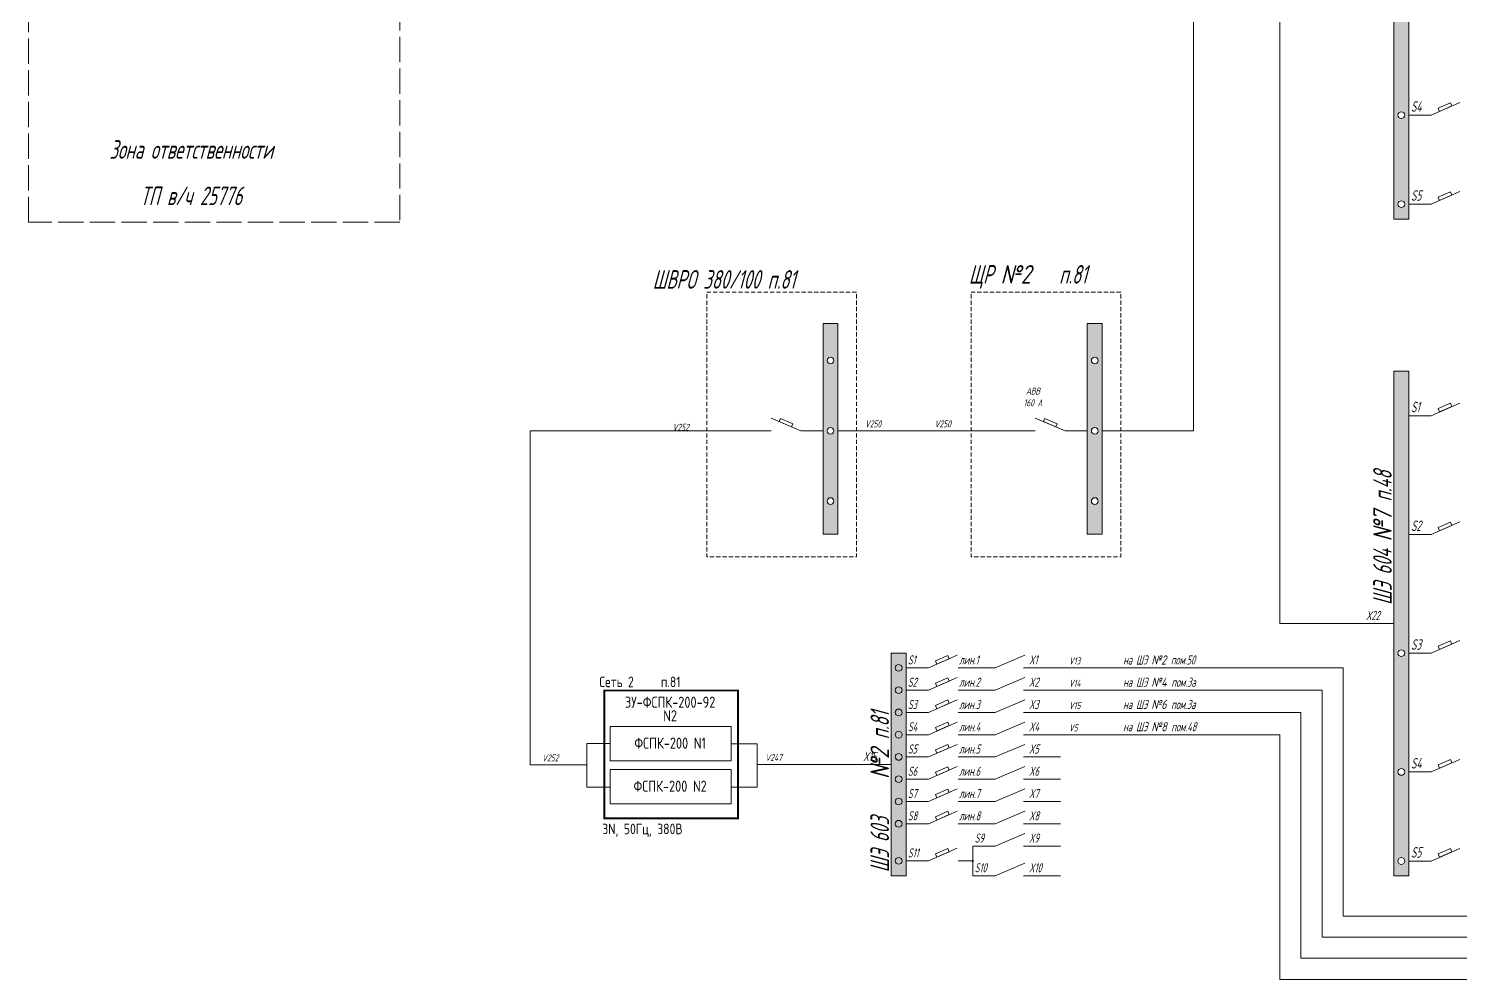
# Paper-space layout '83т362' of a CAD drawing. Extents: x 29 to 602, y 6 to 409.
# Drawn here: x 29.1 to 232.7, y 11.5 to 146.8 of the extents above; entities that cross this region are included whole.
import ezdxf
from ezdxf.enums import TextEntityAlignment as Align

# ---------------------------------------------------------------- set-up
doc = ezdxf.new("R2010")
doc.units = 0
doc.header["$LTSCALE"] = 0.3
doc.linetypes.add('ACAD_ISO02W100', pattern=[15, 12, -3])
doc.linetypes.add('JIS_02_2.0', pattern=[3, 2, -1])
doc.layers.get('0').update_dxf_attribs({"linetype": 'CONTINUOUS', "lineweight": 15})
doc.layers.add('Text', color=242, linetype='CONTINUOUS', lineweight=15)
doc.styles.get("Standard").update_dxf_attribs({"font": 'isocpeur.ttf', "width": 0.8, "oblique": 15})
doc.styles.add('Аннотативный', font='arial.ttf')

psp = doc.layouts.new('83т362')

# ---------------------------------------------------------------- hatches: boundary and pattern name
h = psp.add_hatch(color=256)
h.paths.add_polyline_path([(223.2488937003696, 191.4964994524332), (225.3608937003695, 191.4964994524332), (225.3608937003695, 119.6884985390599), (223.2488937003696, 119.6884994524331)])
edge = h.paths.add_edge_path(flags=16)
edge.add_arc((224.3048937003695, 151.3684976163745), 0.4777773656132356, 0, 360)
edge = h.paths.add_edge_path(flags=16)
edge.add_arc((224.3048937003695, 134.4724976163745), 0.4777773656132356, 0, 360)
edge = h.paths.add_edge_path(flags=16)
edge.add_arc((224.3048937003695, 121.8004968302155), 0.4777773656132356, 0, 360)
h = psp.add_hatch(color=256)
h.paths.add_polyline_path([(223.2488932814623, 98.04049707687606), (225.3608932814622, 98.04049707687606), (225.3608932814622, 26.23249616350285), (223.2488932814623, 26.23249707687601)])
edge = h.paths.add_edge_path(flags=16)
edge.add_arc((224.3048932814623, 57.91249524081738), 0.4777773656132356, 0, 360)
edge = h.paths.add_edge_path(flags=16)
edge.add_arc((224.3048932814623, 41.01649524081736), 0.4777773656132356, 0, 360)
edge = h.paths.add_edge_path(flags=16)
edge.add_arc((224.3048932814623, 28.34449445465842), 0.4777773656132356, 0, 360)
h = psp.add_hatch(color=256)
h.paths.add_polyline_path([(153.8609387483664, 57.93488453454327), (151.7489387483664, 57.93488453454327), (151.7489387483664, 26.25488453454332), (153.8609387483664, 26.25488453454332)])
edge = h.paths.add_edge_path(flags=16)
edge.add_arc((152.8049387483664, 36.81488453454328), 0.4777773656132195, -1.272221872585407e-14, 360)
edge = h.paths.add_edge_path(flags=16)
edge.add_arc((152.8049387483664, 39.98288453454335), 0.4777773656132195, -1.272221872585407e-14, 360)
edge = h.paths.add_edge_path(flags=16)
edge.add_arc((152.8049387483664, 33.64688453454335), 0.4777773656132195, -1.272221872585407e-14, 360)
edge = h.paths.add_edge_path(flags=16)
edge.add_arc((152.8049387483664, 43.15088453454334), 0.4777773656132195, -1.272221872585407e-14, 360)
edge = h.paths.add_edge_path(flags=16)
edge.add_arc((152.8049387483664, 46.31888453454327), 0.4777773656132195, -1.272221872585407e-14, 360)
edge = h.paths.add_edge_path(flags=16)
edge.add_arc((152.8049387483664, 28.36688453454334), 0.4777773656132195, -1.272221872585407e-14, 360)
edge = h.paths.add_edge_path(flags=16)
edge.add_arc((152.8049387483664, 49.48688453454334), 0.4777773656132195, -1.272221872585407e-14, 360)
edge = h.paths.add_edge_path(flags=16)
edge.add_arc((152.8049387483664, 52.65488453454333), 0.4777773656132195, -1.272221872585407e-14, 360)
edge = h.paths.add_edge_path(flags=16)
edge.add_arc((152.8049387483664, 55.82288453454332), 0.4777773656132195, -1.272221872585407e-14, 360)
h = psp.add_hatch(color=256)
edge = h.paths.add_edge_path()
edge.add_arc((108.4513703007025, 42.0275674474696), 0.528, -1.272221872585407e-14, 360)
h = psp.add_hatch(color=256)
edge = h.paths.add_edge_path()
edge.add_arc((132.6678404881424, 42.02756531204215), 0.528, -1.272221872585407e-14, 360)
h = psp.add_hatch(color=256)
edge = h.paths.add_edge_path()
edge.add_arc((163.3649387483664, 28.3668819123334), 0.08448, 0, 360)
at = {"layer": 'Text'}
h = psp.add_hatch(color=7, dxfattribs=at)
h.paths.add_polyline_path([(144.1696978140691, 104.8347753894279), (142.0576978140691, 104.8347753894279), (142.0576978140693, 74.83477538942785), (144.1696978140691, 74.83477538942785)])
h.paths.add_polyline_path([(143.591474946875, 99.55477538942787, -1), (142.6359202156485, 99.55477538942787, -1)], flags=16)
h.paths.add_polyline_path([(143.591474946875, 89.55477538942787, -1), (142.6359202156485, 89.55477538942787, -1)], flags=16)
h.paths.add_polyline_path([(143.591474946875, 79.55477538942787, -1), (142.6359202156485, 79.55477538942787, -1)], flags=16)
h = psp.add_hatch(color=7, dxfattribs=at)
h.paths.add_polyline_path([(181.7483711599195, 104.8347752141903), (179.6363711599196, 104.8347752141903), (179.6363711599197, 74.83477521419027), (181.7483711599195, 74.83477521419027)])
h.paths.add_polyline_path([(181.1701482927255, 99.5547752141903, -1), (180.214593561499, 99.5547752141903, -1)], flags=16)
h.paths.add_polyline_path([(181.1701482927255, 89.5547752141903, -1), (180.214593561499, 89.5547752141903, -1)], flags=16)
h.paths.add_polyline_path([(181.1701482927255, 79.5547752141903, -1), (180.214593561499, 79.5547752141903, -1)], flags=16)

# ---------------------------------------------------------------- linework, layer by layer
for p, q in [((228.5288937415143, 134.4724976163745), (225.3608937415142, 134.4724976163745)), ((228.5288846854077, 121.8004968302155), (225.3608846854077, 121.8004968302155)), ((228.5288932814622, 91.70449921553818), (225.3608932814622, 91.70449921553818)), ((142.0576998808222, 89.55477538942787), (138.8897014566514, 89.55477538942787)), ((179.6363729938653, 89.5547752141903), (176.4683745696946, 89.5547752141903)), ((228.5288932814622, 74.80849921553816), (225.3608932814622, 74.80849921553816)), ((223.2488932814623, 62.13649707687608), (219.0248932814623, 62.13649707687608)), ((228.5288933226069, 57.91249524081738), (225.3608933226069, 57.91249524081738)), ((157.0289387483664, 55.82288453454332), (153.8609387483664, 55.82288453454332)), ((161.2529387483664, 55.82288453454332), (166.5329387483664, 55.82288453454332)), ((170.5419598844938, 55.82288453454332), (175.8219598844938, 55.82288453454332)), ((175.8219598844938, 55.82288453454332), (184.4849381540238, 55.82288453454332)), ((184.4849381540238, 55.82288453454332), (195.0449381540238, 55.82288453454332)), ((157.0289297334046, 52.65488191232569), (153.8609297334046, 52.65488191232569)), ((161.2529387483664, 52.65488191233332), (166.5329387483664, 52.65488191233332)), ((170.5419508695397, 52.65488191233332), (175.8219508695397, 52.65488191233332)), ((175.8219508695397, 52.65488191233332), (184.4849291390697, 52.65488191233332)), ((184.484928670712, 52.6548819084379), (195.044928670712, 52.65488190843783)), ((157.0289297334046, 49.4868819123257), (153.8609297334046, 49.4868819123257)), ((161.2529387483664, 49.48688191233339), (166.5329387483664, 49.48688191233339)), ((170.5419508695397, 49.48688191233339), (175.8219508695397, 49.48688191233339)), ((175.8219508695397, 49.48688191233339), (184.4849291390697, 49.48688191233339)), ((184.484928670712, 49.48688190843784), (195.044928670712, 49.48688190843784)), ((111.7729614812834, 47.48104767655398), (128.9797555574128, 47.48104767655398)), ((111.7729614812834, 42.61310624218105), (111.7729614812834, 47.48104767655398)), ((128.9797555574128, 47.48104767655398), (128.9797555574128, 42.61310624218105)), ((111.7729614812834, 45.04707695937133), (108.4513703007025, 45.04707695937133)), ((108.4513703007025, 45.04707695937133), (108.4513703007025, 38.86119637760594)), ((132.6678404881423, 44.99913119902097), (128.9797555574128, 44.99913119902097)), ((132.6678404881423, 42.02756531204215), (132.6678404881423, 44.99913119902097)), ((157.0289297334046, 46.31888191232564), (153.8609297334046, 46.31888191232564)), ((161.2529387483664, 46.31888191233339), (166.5329387483664, 46.31888191233339)), ((170.5419508695397, 46.31888191233339), (175.8219508695397, 46.31888191233339)), ((175.8219508695397, 46.31888191233339), (184.4849291390697, 46.31888191233339)), ((184.484928670712, 46.3188819084379), (195.044928670712, 46.31888190843785)), ((157.0289297334046, 43.1508819123257), (153.8609297334046, 43.1508819123257)), ((161.2529387483664, 43.15088191233333), (166.5329387483664, 43.15088191233333)), ((170.5419508695397, 43.15088191233333), (175.8219508695397, 43.15088191233333)), ((108.4513703007025, 42.0275674474696), (106.9462493392413, 42.0275674474696)), ((128.9797555574128, 42.61310624218105), (111.7729614812834, 42.61310624218105)), ((111.7729614812834, 41.3524043247367), (128.9797555574128, 41.3524043247367)), ((111.7729614812834, 36.48446289037148), (111.7729614812834, 41.3524043247367)), ((128.9797555574128, 41.3524043247367), (128.9797555574128, 36.48446289037148)), ((132.6678404881423, 42.02756531204215), (132.6678404881423, 38.8465538434719)), ((147.5249387483664, 42.0948845345433), (151.7489387483664, 42.0948845345433)), ((228.5288933226069, 41.01649524081736), (225.3608933226069, 41.01649524081736)), ((108.4513703007025, 38.86119637760594), (111.7729614812834, 38.86119637760594)), ((132.6678404881423, 38.8465538434719), (128.9797555574128, 38.8465538434719)), ((157.0289297334046, 39.98288191232571), (153.8609297334046, 39.98288191232571)), ((161.2529387483664, 39.9828819123334), (166.5329387483664, 39.9828819123334)), ((170.5419508695397, 39.9828819123334), (175.8219508695397, 39.9828819123334)), ((157.0289297334046, 36.81488191232565), (153.8609297334046, 36.81488191232565)), ((161.2529387483664, 36.81488191233341), (166.5329387483664, 36.81488191233341)), ((170.5419508695397, 36.81488191233341), (175.8219508695397, 36.81488191233341)), ((128.9797555574128, 36.48446289037148), (111.7729614812834, 36.48446289037148)), ((157.0289297334046, 33.64688191232572), (153.8609297334046, 33.64688191232572)), ((161.2529387483664, 33.64688191233334), (166.5329387483664, 33.64688191233334)), ((170.5419508695397, 33.64688191233334), (175.8219508695397, 33.64688191233334)), ((163.3649285890373, 30.47888362117016), (166.5329387483664, 30.47888362117016)), ((163.3649387483664, 26.25488453454332), (163.3649387483664, 30.47888453454335)), ((170.5419508695397, 30.47888362117016), (175.8219508695397, 30.47888362117016)), ((157.0289297334046, 28.3668819123257), (153.8609297334046, 28.3668819123257)), ((161.2529387483664, 28.3668819123334), (163.3649387483664, 28.3668819123334)), ((228.5288842665081, 28.34449445465842), (225.3608842665082, 28.34449445465842)), ((163.3649285890373, 26.25488362117012), (166.5329387483664, 26.25488362117012)), ((170.5419546693631, 26.25488666688203), (175.8219546693631, 26.25488666688203))]:
    psp.add_line(p, q)
at = {"lineweight": 15}
for p, q in [((228.5288937415143, 134.4724976163745), (232.6454043095779, 136.2659269275973)), ((228.5288846854077, 121.8004968302155), (232.6453952534791, 123.593926141446)), ((228.5288932814622, 91.70449921553818), (232.645403849526, 93.49792852676104)), ((138.8897014566514, 89.55477538942787), (134.6657014566514, 91.34820470065071)), ((176.4683745696946, 89.5547752141903), (172.2443745696946, 91.34820452541314)), ((228.5288932814622, 74.80849921553816), (232.645403849526, 76.60192852676103)), ((228.5288933226069, 57.91249524081738), (232.6454038906706, 59.70592455204024)), ((157.0289387483664, 55.82288453454332), (161.1454493164301, 57.61631384576621)), ((166.5329387483664, 55.82288453454332), (170.7569387483664, 57.61631384576621)), ((157.0289297334046, 52.65488191232569), (161.145440301476, 54.44831122355622)), ((166.5329387483664, 52.65488191233332), (170.7569387483664, 54.44831122355622)), ((157.0289297334046, 49.4868819123257), (161.145440301476, 51.28031122355623)), ((166.5329387483664, 49.48688191233339), (170.7569387483664, 51.28031122355623)), ((157.0289297334046, 46.31888191232564), (161.145440301476, 48.11231122355623)), ((166.5329387483664, 46.31888191233339), (170.7569387483664, 48.11231122355623)), ((157.0289297334046, 43.1508819123257), (161.145440301476, 44.94431122355623)), ((166.5329387483664, 43.15088191233333), (170.7569387483664, 44.94431122355623)), ((228.5288933226069, 41.01649524081736), (232.6454038906706, 42.80992455204023)), ((157.0289297334046, 39.98288191232571), (161.145440301476, 41.77631122355623)), ((166.5329387483664, 39.9828819123334), (170.7569387483664, 41.77631122355623)), ((157.0289297334046, 36.81488191232565), (161.145440301476, 38.60831122355624)), ((166.5329387483664, 36.81488191233341), (170.7569387483664, 38.60831122355624)), ((157.0289297334046, 33.64688191232572), (161.145440301476, 35.44031122355624)), ((166.5329387483664, 33.64688191233334), (170.7569387483664, 35.44031122355624)), ((166.5329387483664, 30.47888362117016), (170.7569387483664, 32.27231293239299)), ((157.0289297334046, 28.3668819123257), (161.145440301476, 30.16031122355623)), ((228.5288842665081, 28.34449445465842), (232.6453948345718, 30.13792376588128)), ((166.5329387483664, 26.25488666688203), (170.7569387483664, 28.04831597810487))]:
    psp.add_line(p, q, dxfattribs=at)
at = {"linetype": 'ACAD_ISO02W100'}
for points in [[(81.85953178526964, 119.2527159343032), (29.05953178526963, 119.2527159343032), (29.05953178526973, 285.108004873719), (81.85953178526972, 285.108004873719)], [(81.85953178526964, 285.108004873719), (81.85953178526964, 119.2527159343032)]]:
    psp.add_lwpolyline(points, dxfattribs=at)
for points in [[(223.2488937003696, 191.4964994524332), (225.3608937003695, 191.4964994524332), (225.3608937003695, 119.6884985390599), (223.2488937003696, 119.6884994524331)], [(229.7513352109071, 135.0050754699254), (231.5027192555055, 135.7680963413321), (231.2972793525121, 136.2396485382931), (229.5458953078984, 135.4766276668865)], [(229.7513261548007, 122.3330746837664), (231.5027101994068, 123.0960955551808), (231.2972702964134, 123.5676477521342), (229.5458862517997, 122.8046268807276)], [(144.1696978140691, 74.83477538942785), (142.0576978140693, 74.83477538942785), (142.0576978140691, 104.8347753894279), (144.1696978140691, 104.8347753894279)], [(181.7483711599195, 74.83477521419027), (179.6363711599197, 74.83477521419027), (179.6363711599196, 104.8347752141903), (181.7483711599195, 104.8347752141903)], [(223.2488932814623, 98.04049707687606), (225.3608932814622, 98.04049707687606), (225.3608932814622, 26.23249616350285), (223.2488932814623, 26.23249707687601)], [(229.7513347508552, 92.23707706908908), (231.5027187954536, 93.00009794049576), (231.2972788924602, 93.47165013745689), (229.5458948478465, 92.70862926605021)], [(137.57156700333, 90.11442997387783), (135.8130441828008, 90.86106500484775), (136.0138264137249, 91.3219263113466), (137.7652104583309, 90.55890543993223)], [(175.1502401163732, 90.11442979864026), (173.3917172958439, 90.86106482961017), (173.592499526768, 91.32192613610903), (175.3438835713741, 90.55890526469466)], [(229.7513347508552, 75.34107706908907), (231.5027187954536, 76.10409794049575), (231.2972788924602, 76.57565013745689), (229.5458948478465, 75.81262926605021)], [(229.7513347919922, 58.44507309436055), (231.5027188366059, 59.20809396577489), (231.2972789336049, 59.67964616272837), (229.5458948889988, 58.91662529132168)], [(151.7489387483664, 57.93488453454327), (153.8609387483664, 57.93488453454327), (153.8609387483664, 26.25488453454332), (151.7489387483664, 26.25488453454332)], [(158.2513802177517, 56.35546238809421), (160.0027642623577, 57.11848325950083), (159.7973243593566, 57.59003545646198), (158.0459403147583, 56.82701458505535)], [(158.2513712027976, 53.1874597658766), (160.0027552474035, 53.95048063729091), (159.7973153444102, 54.42203283424442), (158.0459312997965, 53.65901196283774)], [(158.2513712027976, 50.01945976587659), (160.0027552474035, 50.78248063729097), (159.7973153444102, 51.25403283424436), (158.0459312997965, 50.49101196283773)], [(158.2513712027976, 46.85145976587653), (160.0027552474035, 47.61448063729091), (159.7973153444102, 48.08603283424436), (158.0459312997965, 47.32301196283768)], [(158.2513712027976, 43.68345976587661), (160.0027552474035, 44.44648063729092), (159.7973153444102, 44.91803283424431), (158.0459312997965, 44.15501196283775)], [(229.7513347919922, 41.5490730943606), (231.5027188366059, 42.31209396577495), (231.2972789336049, 42.78364616272835), (229.5458948889988, 42.02062529132174)], [(158.2513712027976, 40.51545976587661), (160.0027552474035, 41.27848063729098), (159.7973153444102, 41.75003283424437), (158.0459312997965, 40.98701196283775)], [(158.2513712027976, 37.34745976587655), (160.0027552474035, 38.11048063729093), (159.7973153444102, 38.58203283424438), (158.0459312997965, 37.81901196283769)], [(158.2513712027976, 34.17945976587662), (160.0027552474035, 34.94248063729093), (159.7973153444102, 35.41403283424432), (158.0459312997965, 34.65101196283776)], [(158.2513712027976, 28.89945976587661), (160.0027552474035, 29.66248063729098), (159.7973153444102, 30.13403283424437), (158.0459312997965, 29.37101196283775)], [(229.7513257358935, 28.87707230820933), (231.5027097805072, 29.64009317961593), (231.2972698774984, 30.11164537657706), (229.5458858329001, 29.34862450516273)]]:
    psp.add_lwpolyline(points, close=True)
at = {"linetype": 'JIS_02_2.0', "flags": 128}
for points in [[(146.8096978140691, 109.2922245718981), (125.5169790626514, 109.292224571898), (125.5169790626514, 71.63477538942774), (146.8096978140691, 71.63477538942789)], [(184.3883709271122, 109.2922243966605), (163.0956521756945, 109.2922243966604), (163.0956521756945, 71.63477521419017), (184.3883709271122, 71.63477521419031)]]:
    psp.add_lwpolyline(points, close=True, dxfattribs=at)
at = {"const_width": 0.264}
psp.add_lwpolyline([(110.9522772915946, 34.42986154867452), (129.9480416498347, 34.42986154867452), (129.9480416498347, 52.59827639427109), (110.9522772915946, 52.59827639427109)], close=True, dxfattribs=at)
for centre, radius in [((224.3048937003695, 134.4724976163745), 0.4777773656132356), ((224.3048937003695, 121.8004968302155), 0.4777773656132356), ((143.1136975812618, 99.55477538942787), 0.4777773656132356), ((180.6923709271122, 99.5547752141903), 0.4777773656132356), ((143.1136975812618, 89.55477538942787), 0.4777773656132356), ((180.6923709271122, 89.5547752141903), 0.4777773656132356), ((143.1136975812618, 79.55477538942787), 0.4777773656132356), ((180.6923709271122, 79.5547752141903), 0.4777773656132356), ((224.3048932814623, 57.91249524081738), 0.4777773656132356), ((152.8049387483664, 55.82288453454332), 0.4777773656132356), ((152.8049387483664, 52.65488453454333), 0.4777773656132356), ((152.8049387483664, 49.48688453454334), 0.4777773656132356), ((152.8049387483664, 46.31888453454327), 0.4777773656132356), ((152.8049387483664, 43.15088453454334), 0.4777773656132356), ((224.3048932814623, 41.01649524081736), 0.4777773656132356), ((152.8049387483664, 39.98288453454335), 0.4777773656132356), ((152.8049387483664, 36.81488453454328), 0.4777773656132356), ((152.8049387483664, 33.64688453454335), 0.4777773656132356), ((152.8049387483664, 28.36688453454334), 0.4777773656132356), ((224.3048932814623, 28.34449445465842), 0.4777773656132356), ((163.3649387483664, 28.3668819123334), 0.08448)]:
    psp.add_circle(centre, radius)
at = {"layer": 'Text'}
for p, q in [((207.0248932814623, 62.13649707687608), (207.0248932814623, 366.7924796869723)), ((194.7323153189034, 89.5547752141903), (194.7323153189034, 191.7605034185178)), ((100.3724916461133, 89.55477538942789), (109.2310247010259, 89.55477538942789)), ((100.3724916461133, 89.55477538942789), (100.3724916461133, 42.02756744746958)), ((134.6657014566514, 89.55477538942789), (109.2310247010259, 89.55477538942789)), ((172.2443745696946, 89.55477521419031), (144.1696978140691, 89.55477538307544)), ((181.7483709271122, 89.5547752141903), (194.7323153189034, 89.5547752141903)), ((219.0248932814623, 62.13649707687608), (207.0248932814623, 62.13649707687608)), ((216.0248932814622, 55.82288453454332), (195.0449381540238, 55.82288453454332)), ((216.0248932814623, 20.50449920920715), (216.0248932814622, 55.82288453454332)), ((213.0248932814623, 52.65488190843768), (195.044928670712, 52.65488190843783)), ((213.0248932814623, 17.50449920920715), (213.0248932814623, 52.65488190843768)), ((210.0248932814623, 49.48688190843784), (195.044928670712, 49.48688190843784)), ((210.0248932814623, 14.50449920920715), (210.0248932814623, 49.48688190843784)), ((207.0248932814623, 46.31888190843779), (195.044928670712, 46.31888190843785)), ((207.0248932814623, 11.50449920920715), (207.0248932814623, 46.31888190843779)), ((100.3724916461133, 42.02756744746959), (106.9462493392413, 42.0275674474696)), ((147.5249387483664, 42.0948845345433), (132.6678404881423, 42.0948845345433)), ((219.0248932814623, 20.50449920920715), (216.0248932814623, 20.50449920920715)), ((306.1888943228411, 20.50449920920715), (219.0248932814623, 20.50449920920715)), ((216.0248932814623, 17.50449920920715), (213.0248932814623, 17.50449920920715)), ((309.1888947417484, 17.50449920920715), (216.0248932814623, 17.50449920920715)), ((213.0248932814623, 14.50449920920715), (210.0248932814623, 14.50449920920715)), ((312.1888947417484, 14.50449920920715), (213.0248932814623, 14.50449920920715)), ((210.0248932814623, 11.50449920920715), (207.0248932814623, 11.50449920920715)), ((315.1888943228411, 11.50449920920715), (210.0248932814623, 11.50449920920715))]:
    psp.add_line(p, q, dxfattribs=at)

# ---------------------------------------------------------------- texts
at = {"width": 0.8}
for s, p in [('ЗУ-ФСПК-200-92', (120.3024461828442, 50.93887783699085)), ('N2', (120.3024461828442, 49.01156434813866)), ('ФСПК-200 N1', (120.3024461828442, 45.11331800267266)), ('ФСПК-200 N2', (120.3024461828442, 38.98467465086309))]:
    psp.add_text(s, height=1.584, dxfattribs=at).set_placement(p, align=Align.MIDDLE_CENTER)
at = {"line_spacing_factor": 1.5}
for s, insert, char_height, width, attachment_point in [('{\\fGOST|b0|i0|c204|p34; \\fGOST|b0|i0|c0|p34;S\\fGOST|b0|i0|c204|p34;4}', (225.0518832831805, 134.9531602831948), 1.5, 17.20121131539205, 7), ('{\\fGOST|b0|i0|c204|p34;Зона ответственности \\PТП в/ч 25776}', (52.18050779799182, 121.6586233906244), 2.64, 52.80000126653598, 8), ('{\\fGOST|b0|i0|c204|p34; \\fGOST|b0|i0|c0|p34;S\\fGOST|b0|i0|c204|p34;5}', (225.0518742270817, 122.2811594970435), 1.5, 17.20121131539205, 7), ('{\\fGOST|b0|i0|c204|p34;ШВРО 380/100\\fGOST|b0|i0|c0|p34; \\fGOST|b0|i0|c204|p34;п.81}', (117.8089666881899, 109.7728872387184), 2.64, 50.09588370036018, 7), ('{\\fGOST|b0|i0|c204|p34;ЩР }№2   {\\fGOST|b0|i0|c204|p34;п.81}', (162.7866417173609, 109.7728870634807), 2.64, 30.08827728855403, 7), ('{\\fGOST|b0|i0|c204|p34; \\fGOST|b0|i0|c0|p34;S\\fGOST|b0|i0|c204|p34;1}', (225.0518828231286, 92.18516188235849), 1.5, 17.20121131539205, 7), ('{\\fGOST|b0|i0|c204|p34; \\fGOST|b0|i0|c0|p34; V\\fGOST|b0|i0|c204|p34;252}', (119.6437366423892, 89.55477538942789), 1, 17.20121131539205, 7), ('{\\fGOST|b0|i0|c204|p34; \\fGOST|b0|i0|c0|p34; \\fGOST|b0|i0|c204|p34; \\fGOST|b0|i0|c0|p34;V\\fGOST|b0|i0|c204|p34;250}', (146.5006873557354, 90.03543803401465), 1, 17.20121131539205, 7), ('{\\fGOST|b0|i0|c204|p34; \\fGOST|b0|i0|c0|p34; \\fGOST|b0|i0|c204|p34; \\fGOST|b0|i0|c0|p34;V\\fGOST|b0|i0|c204|p34;250}', (156.4269756533017, 90.03543788101061), 1, 17.20121131539205, 7), ('{\\fGOST|b0|i0|c204|p34; \\fGOST|b0|i0|c0|p34;S\\fGOST|b0|i0|c204|p34;2}', (225.0518828231286, 75.28916188235847), 1.5, 17.20121131539205, 7), ('{\\fGOST|b0|i0|c204|p34; \\fGOST|b0|i0|c0|p34;X\\fGOST|b0|i0|c204|p34;22}', (218.7158828231286, 62.61715974369639), 1.3, 17.20121131539205, 7), ('{\\fGOST|b0|i0|c204|p34; \\fGOST|b0|i0|c0|p34;S\\fGOST|b0|i0|c204|p34;3}', (225.0518828642732, 58.39315790763769), 1.5, 17.20121131539205, 7), ('{\\fGOST|b0|i0|c204|p34; \\fGOST|b0|i0|c0|p34; \\fGOST|b0|i0|c204|p34; \\fGOST|b0|i0|c0|p34;V\\fGOST|b0|i0|c204|p34;13}', (175.5129494261601, 56.30354720136363), 1, 17.20121131539205, 7), ('{\\fGOST|b0|i0|c204|p34; \\fGOST|b0|i0|c0|p34; \\fGOST|b0|i0|c204|p34; \\fGOST|b0|i0|c0|p34;V\\fGOST|b0|i0|c204|p34;14}', (175.512940411206, 53.13554457915363), 1, 17.20121131539205, 7), ('{\\fGOST|b0|i0|c204|p34; \\fGOST|b0|i0|c0|p34; \\fGOST|b0|i0|c204|p34; \\fGOST|b0|i0|c0|p34;V\\fGOST|b0|i0|c204|p34;15}', (175.512940411206, 49.9675445791537), 1, 17.20121131539205, 7), ('{\\fGOST|b0|i0|c204|p34; \\fGOST|b0|i0|c0|p34; \\fGOST|b0|i0|c204|p34; \\fGOST|b0|i0|c0|p34;V\\fGOST|b0|i0|c204|p34;5}', (175.512940411206, 46.7995445791537), 1, 17.20121131539205, 7), ('{\\fGOST|b0|i0|c204|p34; \\fGOST|b0|i0|c0|p34; V\\fGOST|b0|i0|c204|p34;252}', (101.0892397480302, 42.50823011428991), 1, 17.20121131539205, 7), ('{\\fGOST|b0|i0|c204|p34; \\fGOST|b0|i0|c0|p34; \\fGOST|b0|i0|c204|p34; \\fGOST|b0|i0|c0|p34;V\\fGOST|b0|i0|c204|p34;247}', (132.3588300298086, 42.57554720136361), 1, 17.20121131539205, 7), ('{\\fGOST|b0|i0|c204|p34; \\fGOST|b0|i0|c0|p34;S\\fGOST|b0|i0|c204|p34;4}', (225.0518828642732, 41.49715790763767), 1.5, 17.20121131539205, 7), ('{\\fGOST|b0|i0|c204|p34; \\fGOST|b0|i0|c0|p34;S\\fGOST|b0|i0|c204|p34;5}', (225.0518738081745, 28.825157121471), 1.5, 17.20121131539205, 7)]:
    psp.add_mtext(s, dxfattribs=dict(at, insert=insert, char_height=char_height, width=width, attachment_point=attachment_point))
for s, insert, char_height, width, attachment_point in [('{\\fGOST|b0|i0|c204|p34;АВ\\fGOST|b0|i0|c0|p34;B\\fGOST|b0|i0|c204|p34; \\P160 А}', (171.9130085945478, 95.71237280856064), 1, 9.325842073708978, 2), ('{\\fGOST|b0|i0|c204|p34; \\fGOST|b0|i0|c0|p34;S1}', (153.5519282900327, 56.30354720136363), 1.3, 17.20121131539205, 7), ('{\\fGOST|b0|i0|c204|p34; лин.1}', (160.8364388580964, 56.30354720136363), 1.3, 17.20121131539205, 7), ('{\\fGOST|b0|i0|c204|p34; \\fGOST|b0|i0|c0|p34; X1}', (170.2329494261601, 56.30354720136363), 1.3, 17.20121131539205, 7), ('{\\fGOST|b0|i0|c204|p34; \\fGOST|b0|i0|c0|p34;S\\fGOST|b0|i0|c204|p34;2}', (153.5519192750786, 53.13554457915363), 1.3, 17.20121131539205, 7), ('{\\fGOST|b0|i0|c204|p34; лин.2}', (160.8364298431424, 53.13554457915363), 1.3, 17.20121131539205, 7), ('{\\fGOST|b0|i0|c204|p34; \\fGOST|b0|i0|c0|p34; X\\fGOST|b0|i0|c204|p34;2}', (170.232940411206, 53.13554457915363), 1.3, 17.20121131539205, 7), ('{\\fGOST|b0|i0|c204|p34; \\fGOST|b0|i0|c0|p34;S\\fGOST|b0|i0|c204|p34;3}', (153.5519192750786, 49.9675445791537), 1.3, 17.20121131539205, 7), ('{\\fGOST|b0|i0|c204|p34; лин.3}', (160.8364298431424, 49.9675445791537), 1.3, 17.20121131539205, 7), ('{\\fGOST|b0|i0|c204|p34; \\fGOST|b0|i0|c0|p34; X\\fGOST|b0|i0|c204|p34;3}', (170.232940411206, 49.9675445791537), 1.3, 17.20121131539205, 7), ('{\\fGOST|b0|i0|c204|p34; \\fGOST|b0|i0|c0|p34;S\\fGOST|b0|i0|c204|p34;4}', (153.5519192750786, 46.7995445791537), 1.3, 17.20121131539205, 7), ('{\\fGOST|b0|i0|c204|p34; лин.4}', (160.8364298431424, 46.7995445791537), 1.3, 17.20121131539205, 7), ('{\\fGOST|b0|i0|c204|p34; \\fGOST|b0|i0|c0|p34; X\\fGOST|b0|i0|c204|p34;4}', (170.232940411206, 46.7995445791537), 1.3, 17.20121131539205, 7), ('{\\fGOST|b0|i0|c204|p34; \\fGOST|b0|i0|c0|p34;S\\fGOST|b0|i0|c204|p34;5}', (153.5519192750786, 43.63154457915364), 1.3, 17.20121131539205, 7), ('{\\fGOST|b0|i0|c204|p34; лин.5}', (160.8364298431424, 43.63154457915364), 1.3, 17.20121131539205, 7), ('{\\fGOST|b0|i0|c204|p34; \\fGOST|b0|i0|c0|p34; X\\fGOST|b0|i0|c204|p34;5}', (170.232940411206, 43.63154457915364), 1.3, 17.20121131539205, 7), ('{\\fGOST|b0|i0|c204|p34; \\fGOST|b0|i0|c0|p34;X1\\fGOST|b0|i0|c204|p34;5}', (147.2159282900327, 42.57554720136361), 1.3, 17.20121131539205, 7), ('{\\fGOST|b0|i0|c204|p34; \\fGOST|b0|i0|c0|p34;S\\fGOST|b0|i0|c204|p34;6}', (153.5519192750786, 40.46354457915371), 1.3, 17.20121131539205, 7), ('{\\fGOST|b0|i0|c204|p34; лин.6}', (160.8364298431424, 40.46354457915371), 1.3, 17.20121131539205, 7), ('{\\fGOST|b0|i0|c204|p34; \\fGOST|b0|i0|c0|p34; X\\fGOST|b0|i0|c204|p34;6}', (170.232940411206, 40.46354457915371), 1.3, 17.20121131539205, 7), ('{\\fGOST|b0|i0|c204|p34; \\fGOST|b0|i0|c0|p34;S\\fGOST|b0|i0|c204|p34;7}', (153.5519192750786, 37.29554457915371), 1.3, 17.20121131539205, 7), ('{\\fGOST|b0|i0|c204|p34; лин.7}', (160.8364298431424, 37.29554457915371), 1.3, 17.20121131539205, 7), ('{\\fGOST|b0|i0|c204|p34; \\fGOST|b0|i0|c0|p34; X\\fGOST|b0|i0|c204|p34;7}', (170.232940411206, 37.29554457915371), 1.3, 17.20121131539205, 7), ('{\\fGOST|b0|i0|c204|p34; \\fGOST|b0|i0|c0|p34;S\\fGOST|b0|i0|c204|p34;8}', (153.5519192750786, 34.12754457915365), 1.3, 17.20121131539205, 7), ('{\\fGOST|b0|i0|c204|p34; лин.8}', (160.8364298431424, 34.12754457915365), 1.3, 17.20121131539205, 7), ('{\\fGOST|b0|i0|c204|p34; \\fGOST|b0|i0|c0|p34; X\\fGOST|b0|i0|c204|p34;8}', (170.232940411206, 34.12754457915365), 1.3, 17.20121131539205, 7), ('{\\fGOST|b0|i0|c204|p34; \\fGOST|b0|i0|c0|p34;S\\fGOST|b0|i0|c204|p34;9}', (163.0559181307036, 30.95954628799046), 1.3, 17.20121131539205, 7), ('{\\fGOST|b0|i0|c204|p34; \\fGOST|b0|i0|c0|p34; X\\fGOST|b0|i0|c204|p34;9}', (170.232940411206, 30.95954628799046), 1.3, 17.20121131539205, 7), ('{\\fGOST|b0|i0|c204|p34; \\fGOST|b0|i0|c0|p34;S1\\fGOST|b0|i0|c204|p34;1}', (153.5519192750786, 28.84754457915371), 1.3, 17.20121131539205, 7), ('{\\fGOST|b0|i0|c204|p34; \\fGOST|b0|i0|c0|p34;S1\\fGOST|b0|i0|c204|p34;0}', (163.0559282900327, 26.73554720136363), 1.3, 17.20121131539205, 7), ('{\\fGOST|b0|i0|c204|p34; \\fGOST|b0|i0|c0|p34; X1\\fGOST|b0|i0|c204|p34;0}', (170.2329442110294, 26.73554933369464), 1.3, 17.20121131539205, 7)]:
    psp.add_mtext(s, dxfattribs=dict(insert=insert, char_height=char_height, width=width, attachment_point=attachment_point))
at = {"char_height": 2.64, "width": 49.19892447594079, "attachment_point": 7, "line_spacing_factor": 1.5}
for s, insert, rotation in [('{\\fGOST|b0|i0|c204|p34; \\fGOST|b0|i0|c0|p34; \\fGOST|b0|i0|c204|p34;ШЭ 604 }№7 {\\fGOST|b0|i0|c204|p34;п.48}', (222.9398828231286, 62.61715974369639), 90), ('{\\fGOST|b0|i0|c204|p34;ШЭ 603     }№2 {\\fGOST|b0|i0|c204|p34;п.81}', (151.4399282900327, 26.73554720136363), 89.99999999999999)]:
    psp.add_mtext(s, dxfattribs=dict(at, insert=insert, rotation=rotation))
at = {"char_height": 1.3, "attachment_point": 7, "line_spacing_factor": 1.5}
for s, insert in [('{\\fGOST|b0|i0|c204|p34; на ШЭ }№2 {\\fGOST|b0|i0|c204|p34;пом.50}', (184.1759276956901, 56.30354720136363)), ('{\\fGOST|b0|i0|c204|p34; на ШЭ }№4 {\\fGOST|b0|i0|c204|p34;пом.3а}', (184.1759182123783, 53.13554457525821)), ('{\\fGOST|b0|i0|c204|p34; на ШЭ }№6 {\\fGOST|b0|i0|c204|p34;пом.3а}', (184.1759182123783, 49.96754457525815)), ('{\\fGOST|b0|i0|c204|p34; на ШЭ }№8 {\\fGOST|b0|i0|c204|p34;пом.48}', (184.1759182123783, 46.79954457525821))]:
    psp.add_mtext(s, dxfattribs=dict(at, insert=insert))
at = {"char_height": 1.5, "line_spacing_factor": 1.5, "style": 'Аннотативный'}
for s, insert, width, attachment_point in [('{\\fGOST|b0|i0|c204|p34;Сеть 2\\fGOST|b0|i0|c0|p34;     \\fGOST|b0|i0|c204|p34;п.81}', (110.240981137725, 53.07893959585768), 50.09588370036018, 7), ('{\\fGOST|b0|i0|c0|p34;\\H0.33333x;\\P\\H3x;3N, 50\\fGOST|b0|i0|c204|p34;Гц,\\fGOST|b0|i0|c0|p34; \\fGOST|b0|i0|c204|p34;380В}', (110.6432668332609, 34.91052421549482), 49.87853374065027, 1)]:
    psp.add_mtext(s, dxfattribs=dict(at, insert=insert, width=width, attachment_point=attachment_point))

doc.saveas('drawing.dxf')
